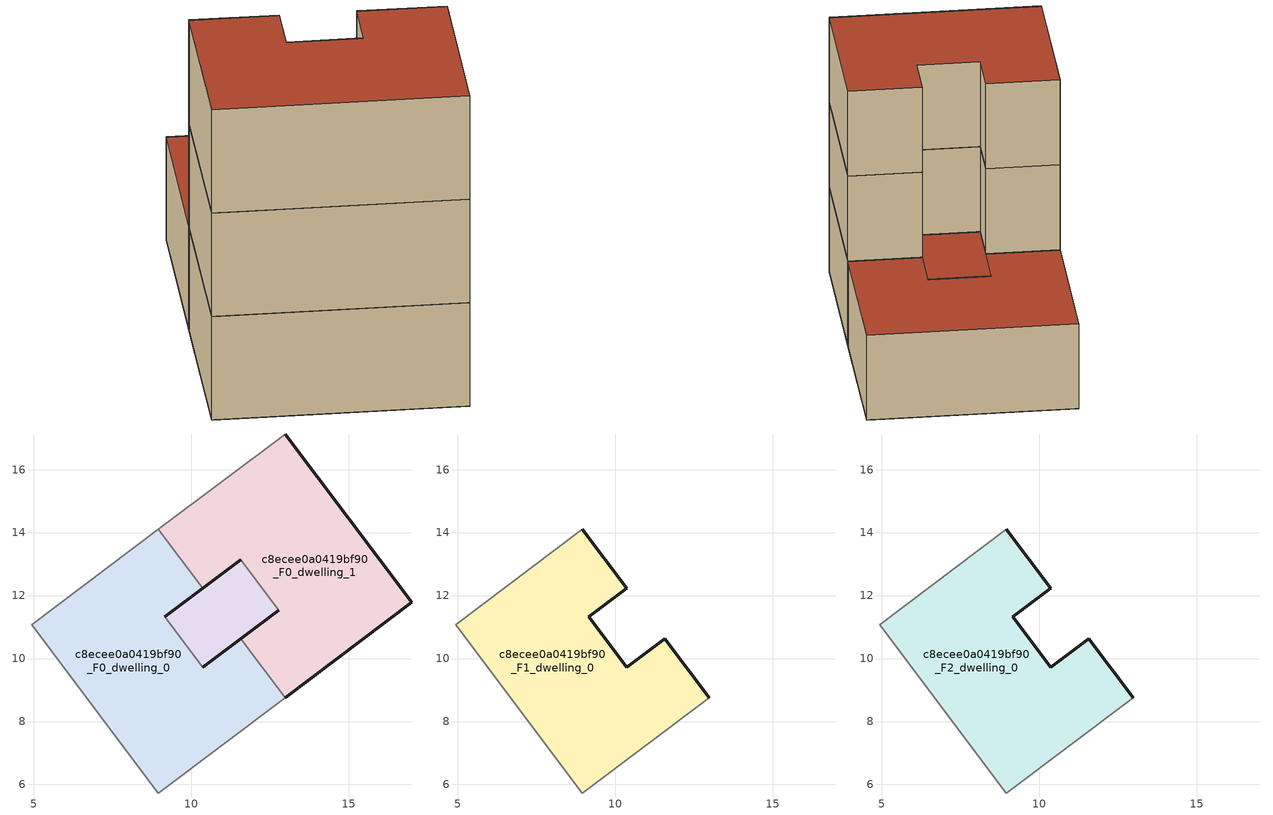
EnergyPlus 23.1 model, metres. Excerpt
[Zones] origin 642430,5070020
c8ecee0a0419bf90_F0_dwelling_0
 floor ground (EU_floor_Construction): 12.98,8.76 11.57,10.63 10.37,9.72 9.16,11.32 10.37,12.23 8.96,14.1 4.94,11.07 8.96,5.73 z0
 wall outside (EU_wall_Construction): 10.37,12.23 9.16,11.32 / 10.37,9.72 11.57,10.63 z0:3
 wall adiabatic (EU_wall_Construction): 12.98,8.76 8.96,5.73 4.94,11.07 8.96,14.1 z0:3
 wall to c8ecee0a0419bf90_F0_dwelling_1 (EU_wall_Construction): 8.96,14.1 10.37,12.23 / 11.57,10.63 12.98,8.76 z0:3
 wall to c8ecee0a0419bf90_F0_circulation (EU_wall_Construction): 9.16,11.32 10.37,9.72 z0:3
c8ecee0a0419bf90_F0_dwelling_1
 floor ground (EU_floor_Construction): 17.01,11.79 12.98,17.13 8.96,14.1 10.37,12.23 11.58,13.14 12.78,11.54 11.57,10.63 12.98,8.76 z0
 wall outside (EU_wall_Construction): 11.57,10.63 12.78,11.54 / 11.58,13.14 10.37,12.23 / 12.98,17.13 17.01,11.79 12.98,8.76 z0:3
 wall adiabatic (EU_wall_Construction): 8.96,14.1 12.98,17.13 z0:3
 wall to c8ecee0a0419bf90_F0_circulation (EU_wall_Construction): 12.78,11.54 11.58,13.14 z0:3
 roof outside (EU_roof_Construction): 12.98,17.13 17.01,11.79 12.98,8.76 11.57,10.63 12.78,11.54 11.58,13.14 10.37,12.23 8.96,14.1 z3
c8ecee0a0419bf90_F0_circulation
 floor ground (EU_floor_Construction): 12.78,11.54 11.58,13.14 9.16,11.32 10.37,9.72 z0
 wall outside (EU_wall_Construction): 9.16,11.32 11.58,13.14 / 12.78,11.54 10.37,9.72 z0:3
 roof outside (EU_roof_Construction): 11.58,13.14 12.78,11.54 10.37,9.72 9.16,11.32 z3
c8ecee0a0419bf90_F1_dwelling_0
 floor to c8ecee0a0419bf90_F0_dwelling_0 (EU_floor_Construction): 12.98,8.76 11.57,10.63 10.37,9.72 9.16,11.32 10.37,12.23 8.96,14.1 4.94,11.07 8.96,5.73 z3
 wall outside (EU_wall_Construction): 8.96,14.1 10.37,12.23 9.16,11.32 10.37,9.72 11.57,10.63 12.98,8.76 z3:6
 wall adiabatic (EU_wall_Construction): 12.98,8.76 8.96,5.73 4.94,11.07 8.96,14.1 z3:6
c8ecee0a0419bf90_F2_dwelling_0
 floor to c8ecee0a0419bf90_F1_dwelling_0 (EU_floor_Construction): 12.98,8.76 11.57,10.63 10.37,9.72 9.16,11.32 10.37,12.23 8.96,14.1 4.94,11.07 8.96,5.73 z6
 wall outside (EU_wall_Construction): 8.96,14.1 10.37,12.23 9.16,11.32 10.37,9.72 11.57,10.63 12.98,8.76 z6:9
 wall adiabatic (EU_wall_Construction): 12.98,8.76 8.96,5.73 4.94,11.07 8.96,14.1 z6:9
 roof outside (EU_roof_Construction): 10.37,12.23 9.16,11.32 10.37,9.72 11.57,10.63 12.98,8.76 8.96,5.73 4.94,11.07 8.96,14.1 z9
[Building]
EU S2 Campaign: North Axis=0; Terrain=City; Solar Distribution=FullExterior
[Site:Location]
Lyon-Bron: Latitude=45.75; Longitude=5; Time Zone=1; Elevation=198
[SizingPeriod:WeatherFileDays]
AnnualSizingPeriod: Begin Month=1; Begin Day of Month=1; End Month=12; End Day of Month=31; Day of Week for Start Day=Monday; Use Weather File Daylight Saving Period=No; Use Weather File Rain and Snow Indicators=No
[MATERIAL]
EU_InternalMass_Material: Roughness=MediumRough; Thickness=0.1; Conductivity=1; Density=1800; Specific Heat=900; Thermal Absorptance=0.9; Solar Absorptance=0.7; Visible Absorptance=0.7
[MATERIAL:NOMASS] Roughness=MediumRough; Thermal Absorptance=0.9; Solar Absorptance=0.7; Visible Absorptance=0.7
Name | Thermal Resistance
EU_wall_NoMass | 0.87146
EU_roof_NoMass | 0.842276
EU_floor_NoMass | 0.496999
[CONSTRUCTION]
EU_wall_Construction: EU_wall_NoMass
EU_roof_Construction: EU_roof_NoMass
EU_floor_Construction: EU_floor_NoMass
EU_InternalMass_Construction: EU_InternalMass_Material
[ZONE] Type=1; Multiplier=1; Ceiling Height=autocalculate; Floor Area=autocalculate; Part of Total Floor Area=Yes
Name | Volume
c8ecee0a0419bf90_F0_dwelling_0 | 91.9504
c8ecee0a0419bf90_F1_dwelling_0; c8ecee0a0419bf90_F2_dwelling_0 | 91.9482
c8ecee0a0419bf90_F0_dwelling_1 | 91.946
c8ecee0a0419bf90_F0_circulation | 18.1838
[INTERNALMASS] Construction=EU_InternalMass_Construction
Name | Zone or ZoneList | Surface Area
c8ecee0a0419bf90_F0_dwelling_0_EU_InternalMass | c8ecee0a0419bf90_F0_dwelling_0 | 30.6503
c8ecee0a0419bf90_F0_dwelling_1_EU_InternalMass | c8ecee0a0419bf90_F0_dwelling_1 | 30.6503
c8ecee0a0419bf90_F1_dwelling_0_EU_InternalMass | c8ecee0a0419bf90_F1_dwelling_0 | 67.5379
c8ecee0a0419bf90_F2_dwelling_0_EU_InternalMass | c8ecee0a0419bf90_F2_dwelling_0 | 67.5379
[OTHEREQUIPMENT] Fuel Type=Electricity; Design Level Calculation Method=Watts/Area; Power per Zone Floor Area=1; Fraction Latent=0; Fraction Radiant=0; Fraction Lost=0; Carbon Dioxide Generation Rate=0; EndUse Subcategory=EU_Step8_InternalGains
Name | Zone or ZoneList or Space or SpaceList | Schedule
EU_Step8_InternalGain_c8ecee0a0419bf90_F0_dwelling_0_f000 | c8ecee0a0419bf90_F0_dwelling_0 | EU_Step8_GainSchedule_c8ecee0a0419bf90_F0_dwelling_0_f000
EU_Step8_InternalGain_c8ecee0a0419bf90_F0_dwelling_1_f000 | c8ecee0a0419bf90_F0_dwelling_1 | EU_Step8_GainSchedule_c8ecee0a0419bf90_F0_dwelling_1_f000
EU_Step8_InternalGain_c8ecee0a0419bf90_F1_dwelling_0_f000 | c8ecee0a0419bf90_F1_dwelling_0 | EU_Step8_GainSchedule_c8ecee0a0419bf90_F1_dwelling_0_f000
EU_Step8_InternalGain_c8ecee0a0419bf90_F2_dwelling_0_f000 | c8ecee0a0419bf90_F2_dwelling_0 | EU_Step8_GainSchedule_c8ecee0a0419bf90_F2_dwelling_0_f000
[ZONEINFILTRATION:DESIGNFLOWRATE]
EU_Circulation_Infiltration_c8ecee0a0419bf90_F0_circulation: Zone or ZoneList or Space or SpaceList=c8ecee0a0419bf90_F0_circulation; Schedule=EU_AlwaysOn; Design Flow Rate Calculation Method=Flow/Area; Flow Rate per Floor Area=0.0005; Constant Term Coefficient=1; Temperature Term Coefficient=0; Velocity Term Coefficient=0; Velocity Squared Term Coefficient=0
[ZONEVENTILATION:DESIGNFLOWRATE] Schedule=EU_AlwaysOn; Design Flow Rate Calculation Method=AirChanges/Hour; Air Changes per Hour=0.425; Ventilation Type=Natural; Fan Pressure Rise=0; Fan Total Efficiency=1; Constant Term Coefficient=1; Temperature Term Coefficient=0; Velocity Term Coefficient=0; Velocity Squared Term Coefficient=0; Minimum Indoor Temperature=-100; Maximum Indoor Temperature=100; Delta Temperature=-100; Minimum Outdoor Temperature=-100; Maximum Outdoor Temperature=100; Maximum Wind Speed=40
Name | Zone or ZoneList or Space or SpaceList
EU_ConstantAir_c8ecee0a0419bf90_F0_dwelling_0 | c8ecee0a0419bf90_F0_dwelling_0
EU_ConstantAir_c8ecee0a0419bf90_F0_dwelling_1 | c8ecee0a0419bf90_F0_dwelling_1
EU_ConstantAir_c8ecee0a0419bf90_F1_dwelling_0 | c8ecee0a0419bf90_F1_dwelling_0
EU_ConstantAir_c8ecee0a0419bf90_F2_dwelling_0 | c8ecee0a0419bf90_F2_dwelling_0
[HVACTEMPLATE:THERMOSTAT] Constant Heating Setpoint=20; Constant Cooling Setpoint=50
EU_HeatOnly_c8ecee0a0419bf90_F0_dwelling_0; EU_HeatOnly_c8ecee0a0419bf90_F0_dwelling_1; EU_HeatOnly_c8ecee0a0419bf90_F1_dwelling_0; EU_HeatOnly_c8ecee0a0419bf90_F2_dwelling_0
[HVACTEMPLATE:ZONE:IDEALLOADSAIRSYSTEM] System Availability Schedule=EU_AlwaysOn; Maximum Heating Supply Air Temperature=50; Minimum Cooling Supply Air Temperature=13; Maximum Heating Supply Air Humidity Ratio=0.0156; Minimum Cooling Supply Air Humidity Ratio=0.0077; Heating Limit=NoLimit; Cooling Limit=NoLimit; Heating Availability Schedule=EU_AlwaysOn; Cooling Availability Schedule=EU_CoolingOff; Dehumidification Control Type=ConstantSensibleHeatRatio; Cooling Sensible Heat Ratio=0.7; Dehumidification Setpoint=60; Humidification Control Type=None; Humidification Setpoint=30; Outdoor Air Method=None; Outdoor Air Flow Rate per Person=0.00944; Outdoor Air Flow Rate per Zone Floor Area=0; Outdoor Air Flow Rate per Zone=0; Demand Controlled Ventilation Type=None; Outdoor Air Economizer Type=NoEconomizer; Heat Recovery Type=None; Sensible Heat Recovery Effectiveness=0.7; Latent Heat Recovery Effectiveness=0.65
Name | Template Thermostat
c8ecee0a0419bf90_F0_dwelling_0 | EU_HeatOnly_c8ecee0a0419bf90_F0_dwelling_0
c8ecee0a0419bf90_F0_dwelling_1 | EU_HeatOnly_c8ecee0a0419bf90_F0_dwelling_1
c8ecee0a0419bf90_F1_dwelling_0 | EU_HeatOnly_c8ecee0a0419bf90_F1_dwelling_0
c8ecee0a0419bf90_F2_dwelling_0 | EU_HeatOnly_c8ecee0a0419bf90_F2_dwelling_0
[SIZING:ZONE] Zone Cooling Design Supply Air Temperature Input Method=SupplyAirTemperature; Zone Cooling Design Supply Air Temperature=13; Zone Heating Design Supply Air Temperature Input Method=SupplyAirTemperature; Zone Heating Design Supply Air Temperature=50; Zone Cooling Design Supply Air Humidity Ratio=0.008; Zone Heating Design Supply Air Humidity Ratio=0.008; Cooling Design Air Flow Method=DesignDay; Cooling Design Air Flow Rate=0; Cooling Minimum Air Flow per Zone Floor Area=0.000762; Cooling Minimum Air Flow=0; Cooling Minimum Air Flow Fraction=0.2; Heating Design Air Flow Method=DesignDay; Heating Design Air Flow Rate=0; Heating Maximum Air Flow per Zone Floor Area=0.002032; Heating Maximum Air Flow=0.141576; Heating Maximum Air Flow Fraction=0.3; Account for Dedicated Outdoor Air System=No; Dedicated Outdoor Air System Control Strategy=NeutralSupplyAir; Dedicated Outdoor Air Low Setpoint Temperature for Design=autosize; Dedicated Outdoor Air High Setpoint Temperature for Design=autosize; Zone Load Sizing Method=Sensible Load Only No Latent Load; Zone Latent Cooling Design Supply Air Humidity Ratio Input Method=HumidityRatioDifference; Zone Cooling Design Supply Air Humidity Ratio Difference=0.005; Zone Latent Heating Design Supply Air Humidity Ratio Input Method=HumidityRatioDifference; Zone Humidification Design Supply Air Humidity Ratio Difference=0.005
c8ecee0a0419bf90_F0_dwelling_0; c8ecee0a0419bf90_F0_dwelling_1; c8ecee0a0419bf90_F1_dwelling_0; c8ecee0a0419bf90_F2_dwelling_0
[SCHEDULE:CONSTANT]
Name | Hourly Value
EU_AlwaysOn | 1
EU_CoolingOff | 0
[SCHEDULE:FILE] Column Number=1; Rows to Skip at Top=0; Number of Hours of Data=8760; Column Separator=Comma; Interpolate to Timestep=No; Minutes per Item=60; Adjust Schedule for Daylight Savings=Yes
Name | File
EU_Step8_GainSchedule_c8ecee0a0419bf90_F0_dwelling_0_f000 | ../../schedules/c8ecee0a0419bf90/c8ecee0a0419bf90_F0_dwelling_0_f000_gain.csv
EU_Step8_GainSchedule_c8ecee0a0419bf90_F0_dwelling_1_f000 | ../../schedules/c8ecee0a0419bf90/c8ecee0a0419bf90_F0_dwelling_1_f000_gain.csv
EU_Step8_GainSchedule_c8ecee0a0419bf90_F1_dwelling_0_f000 | ../../schedules/c8ecee0a0419bf90/c8ecee0a0419bf90_F1_dwelling_0_f000_gain.csv
EU_Step8_GainSchedule_c8ecee0a0419bf90_F2_dwelling_0_f000 | ../../schedules/c8ecee0a0419bf90/c8ecee0a0419bf90_F2_dwelling_0_f000_gain.csv
